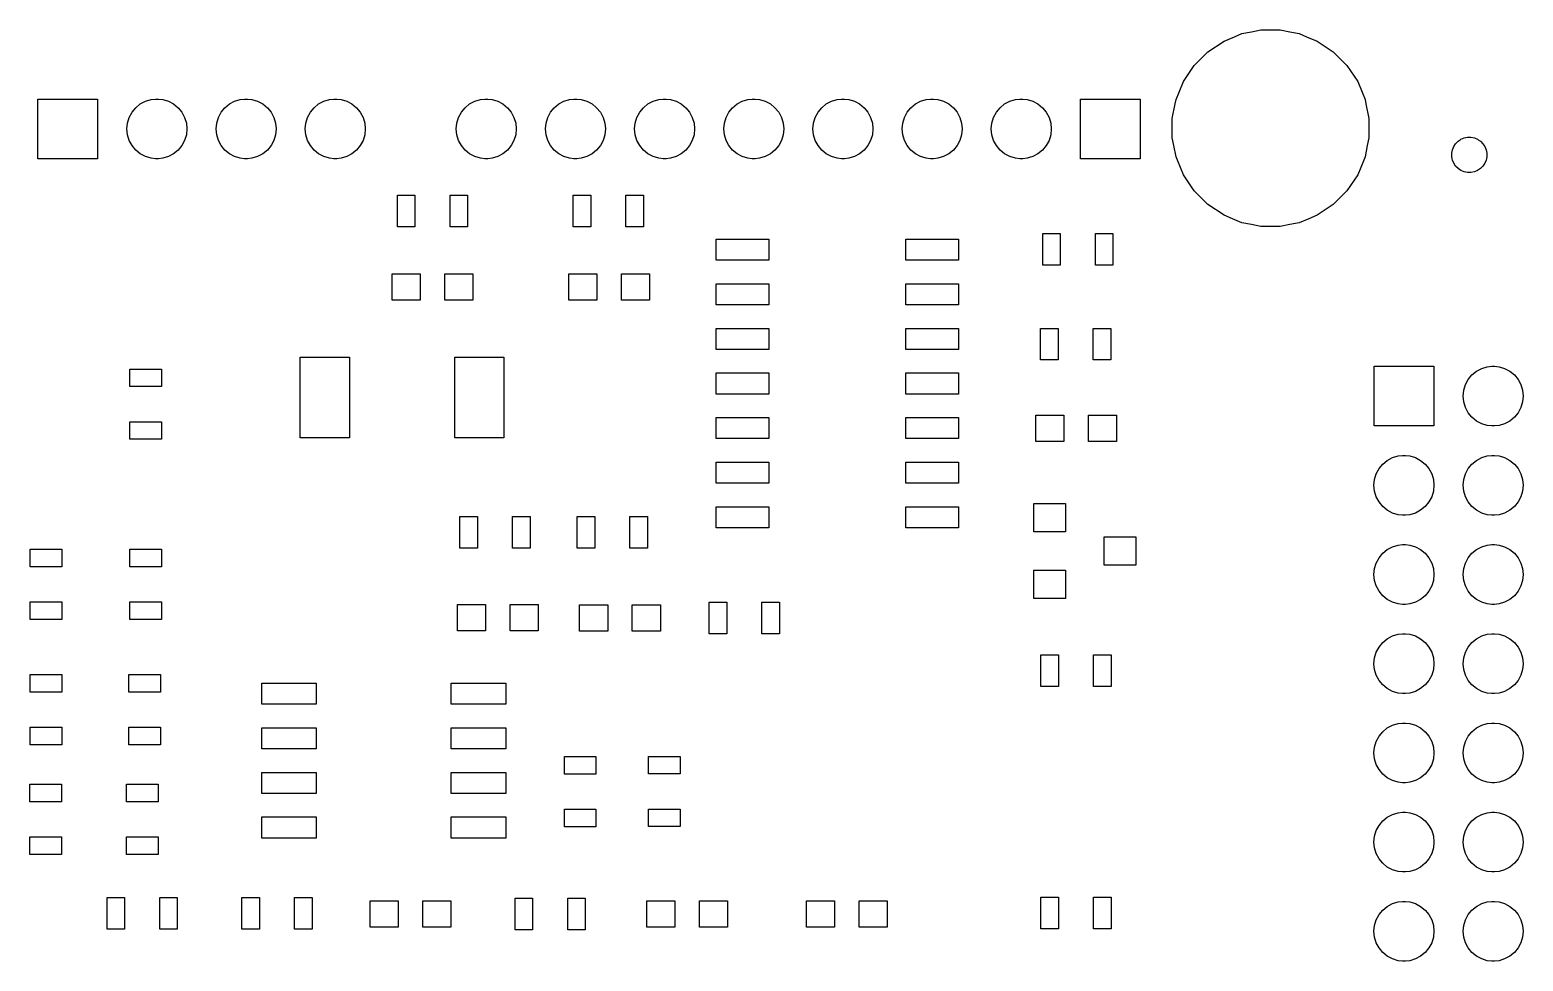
# Model space of a CAD drawing. Extents: x 91 to 190.2, y -113.8 to -60.
# Drawn here: x 145.75 to 188.28, y -86.5 to -59.98 of the extents above; entities that cross this region are included whole.
import ezdxf

# ---------------------------------------------------------------- set-up
doc = ezdxf.new("R2010")
doc.units = 0
doc.header["$MEASUREMENT"] = 0
doc.layers.add('BLACK', color=7, linetype='CONTINUOUS')

msp = doc.modelspace()

# ---------------------------------------------------------------- linework, layer by layer
at = {"layer": 'BLACK', "linetype": 'CONTINUOUS'}
for p, q in [((179.305, -60.6051), (179.764, -60.2987)), ((179.764, -60.2987), (180.062, -60.175)), ((180.062, -60.175), (180.273, -60.0876)), ((180.273, -60.0876), (180.544, -60.0338)), ((180.544, -60.0338), (180.814, -59.98)), ((180.814, -59.98), (181.366, -59.98)), ((181.366, -59.98), (181.636, -60.0338)), ((181.636, -60.0338), (181.907, -60.0876)), ((181.907, -60.0876), (182.118, -60.175)), ((182.118, -60.175), (182.416, -60.2987)), ((182.416, -60.2987), (182.875, -60.6051)), ((178.915, -60.9951), (179.305, -60.6051)), ((182.875, -60.6051), (183.265, -60.9951)), ((178.609, -61.4537), (178.915, -60.9951)), ((183.265, -60.9951), (183.571, -61.4537)), ((178.485, -61.7522), (178.609, -61.4537)), ((183.571, -61.4537), (183.695, -61.7522)), ((145.98, -63.65), (145.98, -61.95)), ((145.98, -61.95), (147.68, -61.95)), ((147.68, -61.95), (147.68, -63.65)), ((148.766, -62.1961), (148.895, -62.0898)), ((148.895, -62.0898), (149.043, -62.0109)), ((149.043, -62.0109), (149.203, -61.9623)), ((149.203, -61.9623), (149.328, -61.95)), ((149.328, -61.95), (149.412, -61.95)), ((149.412, -61.95), (149.537, -61.9623)), ((149.537, -61.9623), (149.697, -62.0109)), ((149.697, -62.0109), (149.845, -62.0898)), ((149.845, -62.0898), (149.974, -62.1961)), ((151.306, -62.1961), (151.435, -62.0898)), ((151.435, -62.0898), (151.583, -62.0109)), ((151.583, -62.0109), (151.743, -61.9623)), ((151.743, -61.9623), (151.868, -61.95)), ((151.868, -61.95), (151.952, -61.95)), ((151.952, -61.95), (152.077, -61.9623)), ((152.077, -61.9623), (152.237, -62.0109)), ((152.237, -62.0109), (152.385, -62.0898)), ((152.385, -62.0898), (152.514, -62.1961)), ((153.846, -62.1961), (153.975, -62.0898)), ((153.975, -62.0898), (154.123, -62.0109)), ((154.123, -62.0109), (154.283, -61.9623)), ((154.283, -61.9623), (154.408, -61.95)), ((154.408, -61.95), (154.492, -61.95)), ((154.492, -61.95), (154.617, -61.9623)), ((154.617, -61.9623), (154.777, -62.0109)), ((154.777, -62.0109), (154.925, -62.0898)), ((154.925, -62.0898), (155.054, -62.1961)), ((158.146, -62.1961), (158.275, -62.0898)), ((158.275, -62.0898), (158.423, -62.0109)), ((158.423, -62.0109), (158.583, -61.9623)), ((158.583, -61.9623), (158.708, -61.95)), ((158.708, -61.95), (158.792, -61.95)), ((158.792, -61.95), (158.917, -61.9623)), ((158.917, -61.9623), (159.077, -62.0109)), ((159.077, -62.0109), (159.225, -62.0898)), ((159.225, -62.0898), (159.354, -62.1961)), ((160.686, -62.1961), (160.815, -62.0898)), ((160.815, -62.0898), (160.963, -62.0109)), ((160.963, -62.0109), (161.123, -61.9623)), ((161.123, -61.9623), (161.248, -61.95)), ((161.248, -61.95), (161.332, -61.95)), ((161.332, -61.95), (161.457, -61.9623)), ((161.457, -61.9623), (161.617, -62.0109)), ((161.617, -62.0109), (161.765, -62.0898)), ((161.765, -62.0898), (161.894, -62.1961)), ((163.226, -62.1961), (163.355, -62.0898)), ((163.355, -62.0898), (163.503, -62.0109)), ((163.503, -62.0109), (163.663, -61.9623)), ((163.663, -61.9623), (163.788, -61.95)), ((163.788, -61.95), (163.872, -61.95)), ((163.872, -61.95), (163.997, -61.9623)), ((163.997, -61.9623), (164.157, -62.0109)), ((164.157, -62.0109), (164.305, -62.0898)), ((164.305, -62.0898), (164.434, -62.1961)), ((165.766, -62.1961), (165.895, -62.0898)), ((165.895, -62.0898), (166.043, -62.0109)), ((166.043, -62.0109), (166.203, -61.9623)), ((166.203, -61.9623), (166.328, -61.95)), ((166.328, -61.95), (166.412, -61.95)), ((166.412, -61.95), (166.537, -61.9623)), ((166.537, -61.9623), (166.697, -62.0109)), ((166.697, -62.0109), (166.845, -62.0898)), ((166.845, -62.0898), (166.974, -62.1961)), ((168.306, -62.1961), (168.435, -62.0898)), ((168.435, -62.0898), (168.583, -62.0109)), ((168.583, -62.0109), (168.743, -61.9623)), ((168.743, -61.9623), (168.868, -61.95)), ((168.868, -61.95), (168.952, -61.95)), ((168.952, -61.95), (169.077, -61.9623)), ((169.077, -61.9623), (169.237, -62.0109)), ((169.237, -62.0109), (169.385, -62.0898)), ((169.385, -62.0898), (169.514, -62.1961)), ((170.846, -62.1961), (170.975, -62.0898)), ((170.975, -62.0898), (171.123, -62.0109)), ((171.123, -62.0109), (171.283, -61.9623)), ((171.283, -61.9623), (171.408, -61.95)), ((171.408, -61.95), (171.492, -61.95)), ((171.492, -61.95), (171.617, -61.9623)), ((171.617, -61.9623), (171.777, -62.0109)), ((171.777, -62.0109), (171.925, -62.0898)), ((171.925, -62.0898), (172.054, -62.1961)), ((173.386, -62.1961), (173.515, -62.0898)), ((173.515, -62.0898), (173.663, -62.0109)), ((173.663, -62.0109), (173.823, -61.9623)), ((173.823, -61.9623), (173.948, -61.95)), ((173.948, -61.95), (174.032, -61.95)), ((174.032, -61.95), (174.157, -61.9623)), ((174.157, -61.9623), (174.317, -62.0109)), ((174.317, -62.0109), (174.465, -62.0898)), ((174.465, -62.0898), (174.594, -62.1961)), ((175.68, -63.65), (175.68, -61.95)), ((175.68, -61.95), (177.38, -61.95)), ((177.38, -61.95), (177.38, -63.65)), ((178.29, -62.5042), (178.372, -62.0898)), ((178.372, -62.0898), (178.398, -61.9633)), ((178.398, -61.9633), (178.485, -61.7522)), ((183.695, -61.7522), (183.782, -61.9633)), ((183.782, -61.9633), (183.808, -62.0898)), ((183.808, -62.0898), (183.89, -62.5042)), ((148.532, -62.6334), (148.581, -62.4731)), ((148.581, -62.4731), (148.66, -62.3255)), ((148.66, -62.3255), (148.766, -62.1961)), ((149.974, -62.1961), (150.08, -62.3255)), ((150.08, -62.3255), (150.159, -62.4731)), ((150.159, -62.4731), (150.208, -62.6334)), ((151.072, -62.6334), (151.121, -62.4731)), ((151.121, -62.4731), (151.2, -62.3255)), ((151.2, -62.3255), (151.306, -62.1961)), ((152.514, -62.1961), (152.62, -62.3255)), ((152.62, -62.3255), (152.699, -62.4731)), ((152.699, -62.4731), (152.748, -62.6334)), ((153.612, -62.6334), (153.661, -62.4731)), ((153.661, -62.4731), (153.74, -62.3255)), ((153.74, -62.3255), (153.846, -62.1961)), ((155.054, -62.1961), (155.16, -62.3255)), ((155.16, -62.3255), (155.239, -62.4731)), ((155.239, -62.4731), (155.288, -62.6334)), ((157.912, -62.6334), (157.961, -62.4731)), ((157.961, -62.4731), (158.04, -62.3255)), ((158.04, -62.3255), (158.146, -62.1961)), ((159.354, -62.1961), (159.46, -62.3255)), ((159.46, -62.3255), (159.539, -62.4731)), ((159.539, -62.4731), (159.588, -62.6334)), ((160.452, -62.6334), (160.501, -62.4731)), ((160.501, -62.4731), (160.58, -62.3255)), ((160.58, -62.3255), (160.686, -62.1961)), ((161.894, -62.1961), (162, -62.3255)), ((162, -62.3255), (162.079, -62.4731)), ((162.079, -62.4731), (162.128, -62.6334)), ((162.992, -62.6334), (163.041, -62.4731)), ((163.041, -62.4731), (163.12, -62.3255)), ((163.12, -62.3255), (163.226, -62.1961)), ((164.434, -62.1961), (164.54, -62.3255)), ((164.54, -62.3255), (164.619, -62.4731)), ((164.619, -62.4731), (164.668, -62.6334)), ((165.532, -62.6334), (165.581, -62.4731)), ((165.581, -62.4731), (165.66, -62.3255)), ((165.66, -62.3255), (165.766, -62.1961)), ((166.974, -62.1961), (167.08, -62.3255)), ((167.08, -62.3255), (167.159, -62.4731)), ((167.159, -62.4731), (167.208, -62.6334)), ((168.072, -62.6334), (168.121, -62.4731)), ((168.121, -62.4731), (168.2, -62.3255)), ((168.2, -62.3255), (168.306, -62.1961)), ((169.514, -62.1961), (169.62, -62.3255)), ((169.62, -62.3255), (169.699, -62.4731)), ((169.699, -62.4731), (169.748, -62.6334)), ((170.612, -62.6334), (170.661, -62.4731)), ((170.661, -62.4731), (170.74, -62.3255)), ((170.74, -62.3255), (170.846, -62.1961)), ((172.054, -62.1961), (172.16, -62.3255)), ((172.16, -62.3255), (172.239, -62.4731)), ((172.239, -62.4731), (172.288, -62.6334)), ((173.152, -62.6334), (173.201, -62.4731)), ((173.201, -62.4731), (173.28, -62.3255)), ((173.28, -62.3255), (173.386, -62.1961)), ((174.594, -62.1961), (174.7, -62.3255)), ((174.7, -62.3255), (174.779, -62.4731)), ((174.779, -62.4731), (174.828, -62.6334)), ((178.29, -63.0558), (178.29, -62.5042)), ((183.89, -62.5042), (183.89, -63.0558)), ((148.516, -62.8), (148.532, -62.6334)), ((148.532, -62.9666), (148.516, -62.8)), ((150.208, -62.6334), (150.224, -62.8)), ((150.224, -62.8), (150.208, -62.9666)), ((151.056, -62.8), (151.072, -62.6334)), ((151.072, -62.9666), (151.056, -62.8)), ((152.748, -62.6334), (152.764, -62.8)), ((152.764, -62.8), (152.748, -62.9666)), ((153.596, -62.8), (153.612, -62.6334)), ((153.612, -62.9666), (153.596, -62.8)), ((155.288, -62.6334), (155.304, -62.8)), ((155.304, -62.8), (155.288, -62.9666)), ((157.896, -62.8), (157.912, -62.6334)), ((157.912, -62.9666), (157.896, -62.8)), ((159.588, -62.6334), (159.604, -62.8)), ((159.604, -62.8), (159.588, -62.9666)), ((160.436, -62.8), (160.452, -62.6334)), ((160.452, -62.9666), (160.436, -62.8)), ((162.128, -62.6334), (162.144, -62.8)), ((162.144, -62.8), (162.128, -62.9666)), ((162.976, -62.8), (162.992, -62.6334)), ((162.992, -62.9666), (162.976, -62.8)), ((164.668, -62.6334), (164.684, -62.8)), ((164.684, -62.8), (164.668, -62.9666)), ((165.516, -62.8), (165.532, -62.6334)), ((165.532, -62.9666), (165.516, -62.8)), ((167.208, -62.6334), (167.224, -62.8)), ((167.224, -62.8), (167.208, -62.9666)), ((168.056, -62.8), (168.072, -62.6334)), ((168.072, -62.9666), (168.056, -62.8)), ((169.748, -62.6334), (169.764, -62.8)), ((169.764, -62.8), (169.748, -62.9666)), ((170.596, -62.8), (170.612, -62.6334)), ((170.612, -62.9666), (170.596, -62.8)), ((172.288, -62.6334), (172.304, -62.8)), ((172.304, -62.8), (172.288, -62.9666)), ((173.136, -62.8), (173.152, -62.6334)), ((173.152, -62.9666), (173.136, -62.8)), ((174.828, -62.6334), (174.844, -62.8)), ((174.844, -62.8), (174.828, -62.9666)), ((148.581, -63.1269), (148.532, -62.9666)), ((148.66, -63.2745), (148.581, -63.1269)), ((148.766, -63.4039), (148.66, -63.2745)), ((150.08, -63.2745), (149.974, -63.4039)), ((150.159, -63.1269), (150.08, -63.2745)), ((150.208, -62.9666), (150.159, -63.1269)), ((151.121, -63.1269), (151.072, -62.9666)), ((151.2, -63.2745), (151.121, -63.1269)), ((151.306, -63.4039), (151.2, -63.2745)), ((152.62, -63.2745), (152.514, -63.4039)), ((152.699, -63.1269), (152.62, -63.2745)), ((152.748, -62.9666), (152.699, -63.1269)), ((153.661, -63.1269), (153.612, -62.9666)), ((153.74, -63.2745), (153.661, -63.1269)), ((153.846, -63.4039), (153.74, -63.2745)), ((155.16, -63.2745), (155.054, -63.4039)), ((155.239, -63.1269), (155.16, -63.2745)), ((155.288, -62.9666), (155.239, -63.1269)), ((157.961, -63.1269), (157.912, -62.9666)), ((158.04, -63.2745), (157.961, -63.1269)), ((158.146, -63.4039), (158.04, -63.2745)), ((159.46, -63.2745), (159.354, -63.4039)), ((159.539, -63.1269), (159.46, -63.2745)), ((159.588, -62.9666), (159.539, -63.1269)), ((160.501, -63.1269), (160.452, -62.9666)), ((160.58, -63.2745), (160.501, -63.1269)), ((160.686, -63.4039), (160.58, -63.2745)), ((162, -63.2745), (161.894, -63.4039)), ((162.079, -63.1269), (162, -63.2745)), ((162.128, -62.9666), (162.079, -63.1269)), ((163.041, -63.1269), (162.992, -62.9666)), ((163.12, -63.2745), (163.041, -63.1269)), ((163.226, -63.4039), (163.12, -63.2745)), ((164.54, -63.2745), (164.434, -63.4039)), ((164.619, -63.1269), (164.54, -63.2745)), ((164.668, -62.9666), (164.619, -63.1269)), ((165.581, -63.1269), (165.532, -62.9666)), ((165.66, -63.2745), (165.581, -63.1269)), ((165.766, -63.4039), (165.66, -63.2745)), ((167.08, -63.2745), (166.974, -63.4039)), ((167.159, -63.1269), (167.08, -63.2745)), ((167.208, -62.9666), (167.159, -63.1269)), ((168.121, -63.1269), (168.072, -62.9666)), ((168.2, -63.2745), (168.121, -63.1269)), ((168.306, -63.4039), (168.2, -63.2745)), ((169.62, -63.2745), (169.514, -63.4039)), ((169.699, -63.1269), (169.62, -63.2745)), ((169.748, -62.9666), (169.699, -63.1269)), ((170.661, -63.1269), (170.612, -62.9666)), ((170.74, -63.2745), (170.661, -63.1269)), ((170.846, -63.4039), (170.74, -63.2745)), ((172.16, -63.2745), (172.054, -63.4039)), ((172.239, -63.1269), (172.16, -63.2745)), ((172.288, -62.9666), (172.239, -63.1269)), ((173.201, -63.1269), (173.152, -62.9666)), ((173.28, -63.2745), (173.201, -63.1269)), ((173.386, -63.4039), (173.28, -63.2745)), ((174.7, -63.2745), (174.594, -63.4039)), ((174.779, -63.1269), (174.7, -63.2745)), ((174.828, -62.9666), (174.779, -63.1269)), ((178.334, -63.2745), (178.29, -63.0558)), ((178.398, -63.5967), (178.334, -63.2745)), ((183.846, -63.2745), (183.782, -63.5967)), ((183.89, -63.0558), (183.846, -63.2745)), ((186.269, -63.3942), (186.307, -63.3032)), ((186.307, -63.3032), (186.362, -63.2213)), ((186.362, -63.2213), (186.431, -63.1516)), ((186.362, -63.2213), (186.362, -63.2213)), ((186.431, -63.1516), (186.494, -63.11)), ((186.494, -63.11), (186.513, -63.0969)), ((186.513, -63.0969), (186.604, -63.0592)), ((186.604, -63.0592), (186.701, -63.04)), ((186.701, -63.04), (186.799, -63.04)), ((186.799, -63.04), (186.896, -63.0592)), ((186.896, -63.0592), (186.987, -63.0969)), ((186.987, -63.0969), (187.006, -63.11)), ((187.006, -63.11), (187.069, -63.1516)), ((187.069, -63.1516), (187.138, -63.2213)), ((187.138, -63.2213), (187.138, -63.2213)), ((187.138, -63.2213), (187.193, -63.3032)), ((187.193, -63.3032), (187.231, -63.3942)), ((147.68, -63.65), (145.98, -63.65)), ((148.895, -63.5102), (148.766, -63.4039)), ((149.043, -63.5891), (148.895, -63.5102)), ((149.203, -63.6377), (149.043, -63.5891)), ((149.328, -63.65), (149.203, -63.6377)), ((149.412, -63.65), (149.328, -63.65)), ((149.537, -63.6377), (149.412, -63.65)), ((149.697, -63.5891), (149.537, -63.6377)), ((149.845, -63.5102), (149.697, -63.5891)), ((149.974, -63.4039), (149.845, -63.5102)), ((151.435, -63.5102), (151.306, -63.4039)), ((151.583, -63.5891), (151.435, -63.5102)), ((151.743, -63.6377), (151.583, -63.5891)), ((151.868, -63.65), (151.743, -63.6377)), ((151.952, -63.65), (151.868, -63.65)), ((152.077, -63.6377), (151.952, -63.65)), ((152.237, -63.5891), (152.077, -63.6377)), ((152.385, -63.5102), (152.237, -63.5891)), ((152.514, -63.4039), (152.385, -63.5102)), ((153.975, -63.5102), (153.846, -63.4039)), ((154.123, -63.5891), (153.975, -63.5102)), ((154.283, -63.6377), (154.123, -63.5891)), ((154.408, -63.65), (154.283, -63.6377)), ((154.492, -63.65), (154.408, -63.65)), ((154.617, -63.6377), (154.492, -63.65)), ((154.777, -63.5891), (154.617, -63.6377)), ((154.925, -63.5102), (154.777, -63.5891)), ((155.054, -63.4039), (154.925, -63.5102)), ((158.275, -63.5102), (158.146, -63.4039)), ((158.423, -63.5891), (158.275, -63.5102)), ((158.583, -63.6377), (158.423, -63.5891)), ((158.708, -63.65), (158.583, -63.6377)), ((158.792, -63.65), (158.708, -63.65)), ((158.917, -63.6377), (158.792, -63.65)), ((159.077, -63.5891), (158.917, -63.6377)), ((159.225, -63.5102), (159.077, -63.5891)), ((159.354, -63.4039), (159.225, -63.5102)), ((160.815, -63.5102), (160.686, -63.4039)), ((160.963, -63.5891), (160.815, -63.5102)), ((161.123, -63.6377), (160.963, -63.5891)), ((161.248, -63.65), (161.123, -63.6377)), ((161.332, -63.65), (161.248, -63.65)), ((161.457, -63.6377), (161.332, -63.65)), ((161.617, -63.5891), (161.457, -63.6377)), ((161.765, -63.5102), (161.617, -63.5891)), ((161.894, -63.4039), (161.765, -63.5102)), ((163.355, -63.5102), (163.226, -63.4039)), ((163.503, -63.5891), (163.355, -63.5102)), ((163.663, -63.6377), (163.503, -63.5891)), ((163.788, -63.65), (163.663, -63.6377)), ((163.872, -63.65), (163.788, -63.65)), ((163.997, -63.6377), (163.872, -63.65)), ((164.157, -63.5891), (163.997, -63.6377)), ((164.305, -63.5102), (164.157, -63.5891)), ((164.434, -63.4039), (164.305, -63.5102)), ((165.895, -63.5102), (165.766, -63.4039)), ((166.043, -63.5891), (165.895, -63.5102)), ((166.203, -63.6377), (166.043, -63.5891)), ((166.328, -63.65), (166.203, -63.6377)), ((166.412, -63.65), (166.328, -63.65)), ((166.537, -63.6377), (166.412, -63.65)), ((166.697, -63.5891), (166.537, -63.6377)), ((166.845, -63.5102), (166.697, -63.5891)), ((166.974, -63.4039), (166.845, -63.5102)), ((168.435, -63.5102), (168.306, -63.4039)), ((168.583, -63.5891), (168.435, -63.5102)), ((168.743, -63.6377), (168.583, -63.5891)), ((168.868, -63.65), (168.743, -63.6377)), ((168.952, -63.65), (168.868, -63.65)), ((169.077, -63.6377), (168.952, -63.65)), ((169.237, -63.5891), (169.077, -63.6377)), ((169.385, -63.5102), (169.237, -63.5891)), ((169.514, -63.4039), (169.385, -63.5102)), ((170.975, -63.5102), (170.846, -63.4039)), ((171.123, -63.5891), (170.975, -63.5102)), ((171.283, -63.6377), (171.123, -63.5891)), ((171.408, -63.65), (171.283, -63.6377)), ((171.492, -63.65), (171.408, -63.65)), ((171.617, -63.6377), (171.492, -63.65)), ((171.777, -63.5891), (171.617, -63.6377)), ((171.925, -63.5102), (171.777, -63.5891)), ((172.054, -63.4039), (171.925, -63.5102)), ((173.515, -63.5102), (173.386, -63.4039)), ((173.663, -63.5891), (173.515, -63.5102)), ((173.823, -63.6377), (173.663, -63.5891)), ((173.948, -63.65), (173.823, -63.6377)), ((174.032, -63.65), (173.948, -63.65)), ((174.157, -63.6377), (174.032, -63.65)), ((174.317, -63.5891), (174.157, -63.6377)), ((174.465, -63.5102), (174.317, -63.5891)), ((174.594, -63.4039), (174.465, -63.5102)), ((177.38, -63.65), (175.68, -63.65)), ((178.435, -63.6858), (178.398, -63.5967)), ((178.609, -64.1063), (178.435, -63.6858)), ((183.745, -63.6858), (183.571, -64.1063)), ((183.782, -63.5967), (183.745, -63.6858)), ((186.25, -63.4908), (186.269, -63.3942)), ((186.25, -63.5892), (186.25, -63.4908)), ((186.262, -63.65), (186.25, -63.5892)), ((186.269, -63.6858), (186.262, -63.65)), ((186.307, -63.7768), (186.269, -63.6858)), ((186.362, -63.8587), (186.307, -63.7768)), ((187.193, -63.7768), (187.138, -63.8587)), ((187.231, -63.6858), (187.193, -63.7768)), ((187.231, -63.3942), (187.25, -63.4908)), ((187.238, -63.65), (187.231, -63.6858)), ((187.25, -63.5892), (187.238, -63.65)), ((187.25, -63.4908), (187.25, -63.5892)), ((178.915, -64.5649), (178.609, -64.1063)), ((183.571, -64.1063), (183.265, -64.5649)), ((186.431, -63.9284), (186.362, -63.8587)), ((186.513, -63.9831), (186.431, -63.9284)), ((186.431, -63.9284), (186.431, -63.9284)), ((186.604, -64.0208), (186.513, -63.9831)), ((186.701, -64.04), (186.604, -64.0208)), ((186.799, -64.04), (186.701, -64.04)), ((186.896, -64.0208), (186.799, -64.04)), ((186.987, -63.9831), (186.896, -64.0208)), ((187.069, -63.9284), (186.987, -63.9831)), ((187.138, -63.8587), (187.069, -63.9284)), ((187.069, -63.9284), (187.069, -63.9284)), ((179.305, -64.9549), (178.915, -64.5649)), ((183.265, -64.5649), (182.875, -64.9549)), ((156.22, -65.59), (156.22, -64.69)), ((156.22, -64.69), (156.72, -64.69)), ((156.72, -64.69), (156.72, -65.59)), ((157.72, -65.59), (157.72, -64.69)), ((157.72, -64.69), (158.22, -64.69)), ((158.22, -64.69), (158.22, -65.59)), ((161.23, -65.59), (161.23, -64.69)), ((161.23, -64.69), (161.73, -64.69)), ((161.73, -64.69), (161.73, -65.59)), ((162.73, -65.59), (162.73, -64.69)), ((162.73, -64.69), (163.23, -64.69)), ((163.23, -64.69), (163.23, -65.59)), ((179.764, -65.2613), (179.305, -64.9549)), ((182.875, -64.9549), (182.416, -65.2613)), ((180.002, -65.36), (179.764, -65.2613)), ((180.273, -65.4724), (180.002, -65.36)), ((180.544, -65.5262), (180.273, -65.4724)), ((181.907, -65.4724), (181.636, -65.5262)), ((182.178, -65.36), (181.907, -65.4724)), ((182.416, -65.2613), (182.178, -65.36)), ((156.72, -65.59), (156.22, -65.59)), ((158.22, -65.59), (157.72, -65.59)), ((161.73, -65.59), (161.23, -65.59)), ((163.23, -65.59), (162.73, -65.59)), ((174.6, -66.68), (174.6, -65.78)), ((174.6, -65.78), (175.1, -65.78)), ((175.1, -65.78), (175.1, -66.68)), ((176.1, -66.68), (176.1, -65.78)), ((176.1, -65.78), (176.6, -65.78)), ((176.6, -65.78), (176.6, -66.68)), ((180.814, -65.58), (180.544, -65.5262)), ((181.366, -65.58), (180.814, -65.58)), ((181.636, -65.5262), (181.366, -65.58)), ((165.3, -66.54), (165.3, -65.94)), ((165.3, -65.94), (166.8, -65.94)), ((166.8, -65.94), (166.8, -66.54)), ((170.7, -66.54), (170.7, -65.94)), ((170.7, -65.94), (172.2, -65.94)), ((172.2, -65.94), (172.2, -66.54)), ((166.8, -66.54), (165.3, -66.54)), ((172.2, -66.54), (170.7, -66.54)), ((175.1, -66.68), (174.6, -66.68)), ((176.6, -66.68), (176.1, -66.68)), ((156.07, -67.675), (156.07, -66.925)), ((156.07, -66.925), (156.87, -66.925)), ((156.87, -66.925), (156.87, -67.675)), ((157.57, -67.675), (157.57, -66.925)), ((157.57, -66.925), (158.37, -66.925)), ((158.37, -66.925), (158.37, -67.675)), ((161.1, -67.675), (161.1, -66.925)), ((161.1, -66.925), (161.9, -66.925)), ((161.9, -66.925), (161.9, -67.675)), ((162.6, -67.675), (162.6, -66.925)), ((162.6, -66.925), (163.4, -66.925)), ((163.4, -66.925), (163.4, -67.675)), ((165.3, -67.81), (165.3, -67.21)), ((165.3, -67.21), (166.8, -67.21)), ((166.8, -67.21), (166.8, -67.81)), ((170.7, -67.81), (170.7, -67.21)), ((170.7, -67.21), (172.2, -67.21)), ((172.2, -67.21), (172.2, -67.81)), ((156.87, -67.675), (156.07, -67.675)), ((158.37, -67.675), (157.57, -67.675)), ((161.9, -67.675), (161.1, -67.675)), ((163.4, -67.675), (162.6, -67.675)), ((166.8, -67.81), (165.3, -67.81)), ((172.2, -67.81), (170.7, -67.81)), ((165.3, -69.08), (165.3, -68.48)), ((165.3, -68.48), (166.8, -68.48)), ((166.8, -68.48), (166.8, -69.08)), ((170.7, -69.08), (170.7, -68.48)), ((170.7, -68.48), (172.2, -68.48)), ((172.2, -68.48), (172.2, -69.08)), ((174.54, -69.38), (174.54, -68.48)), ((174.54, -68.48), (175.04, -68.48)), ((175.04, -68.48), (175.04, -69.38)), ((176.04, -69.38), (176.04, -68.48)), ((176.04, -68.48), (176.54, -68.48)), ((176.54, -68.48), (176.54, -69.38)), ((153.45, -71.6), (153.45, -69.3)), ((153.45, -69.3), (154.85, -69.3)), ((154.85, -69.3), (154.85, -71.6)), ((157.85, -71.6), (157.85, -69.3)), ((157.85, -69.3), (159.25, -69.3)), ((159.25, -69.3), (159.25, -71.6)), ((166.8, -69.08), (165.3, -69.08)), ((172.2, -69.08), (170.7, -69.08)), ((148.6, -70.14), (148.6, -69.64)), ((148.6, -69.64), (149.5, -69.64)), ((149.5, -69.64), (149.5, -70.14)), ((165.3, -70.35), (165.3, -69.75)), ((165.3, -69.75), (166.8, -69.75)), ((166.8, -69.75), (166.8, -70.35)), ((170.7, -70.35), (170.7, -69.75)), ((170.7, -69.75), (172.2, -69.75)), ((172.2, -69.75), (172.2, -70.35)), ((175.04, -69.38), (174.54, -69.38)), ((176.54, -69.38), (176.04, -69.38)), ((184.04, -71.26), (184.04, -69.56)), ((184.04, -69.56), (185.74, -69.56)), ((185.74, -69.56), (185.74, -71.26)), ((186.826, -69.8061), (186.955, -69.6998)), ((186.955, -69.6998), (187.103, -69.6209)), ((187.103, -69.6209), (187.263, -69.5723)), ((187.263, -69.5723), (187.388, -69.56)), ((187.388, -69.56), (187.472, -69.56)), ((187.472, -69.56), (187.597, -69.5723)), ((187.597, -69.5723), (187.757, -69.6209)), ((187.757, -69.6209), (187.905, -69.6998)), ((187.905, -69.6998), (188.034, -69.8061)), ((149.5, -70.14), (148.6, -70.14)), ((186.592, -70.2434), (186.641, -70.0831)), ((186.641, -70.0831), (186.72, -69.9355)), ((186.72, -69.9355), (186.826, -69.8061)), ((188.034, -69.8061), (188.14, -69.9355)), ((188.14, -69.9355), (188.219, -70.0831)), ((188.219, -70.0831), (188.268, -70.2434)), ((166.8, -70.35), (165.3, -70.35)), ((172.2, -70.35), (170.7, -70.35)), ((186.576, -70.41), (186.592, -70.2434)), ((186.592, -70.5766), (186.576, -70.41)), ((186.641, -70.7369), (186.592, -70.5766)), ((188.268, -70.5766), (188.219, -70.7369)), ((188.268, -70.2434), (188.284, -70.41)), ((188.284, -70.41), (188.268, -70.5766)), ((165.3, -71.62), (165.3, -71.02)), ((165.3, -71.02), (166.8, -71.02)), ((166.8, -71.02), (166.8, -71.62)), ((170.7, -71.62), (170.7, -71.02)), ((170.7, -71.02), (172.2, -71.02)), ((172.2, -71.02), (172.2, -71.62)), ((174.4, -71.705), (174.4, -70.955)), ((174.4, -70.955), (175.2, -70.955)), ((175.2, -70.955), (175.2, -71.705)), ((175.9, -71.705), (175.9, -70.955)), ((175.9, -70.955), (176.7, -70.955)), ((176.7, -70.955), (176.7, -71.705)), ((186.72, -70.8845), (186.641, -70.7369)), ((186.826, -71.0139), (186.72, -70.8845)), ((186.955, -71.1202), (186.826, -71.0139)), ((188.034, -71.0139), (187.905, -71.1202)), ((188.14, -70.8845), (188.034, -71.0139)), ((188.219, -70.7369), (188.14, -70.8845)), ((148.6, -71.64), (148.6, -71.14)), ((148.6, -71.14), (149.5, -71.14)), ((149.5, -71.14), (149.5, -71.64)), ((185.74, -71.26), (184.04, -71.26)), ((187.103, -71.1991), (186.955, -71.1202)), ((187.263, -71.2477), (187.103, -71.1991)), ((187.388, -71.26), (187.263, -71.2477)), ((187.472, -71.26), (187.388, -71.26)), ((187.597, -71.2477), (187.472, -71.26)), ((187.757, -71.1991), (187.597, -71.2477)), ((187.905, -71.1202), (187.757, -71.1991)), ((149.5, -71.64), (148.6, -71.64)), ((154.85, -71.6), (153.45, -71.6)), ((159.25, -71.6), (157.85, -71.6)), ((166.8, -71.62), (165.3, -71.62)), ((172.2, -71.62), (170.7, -71.62)), ((175.2, -71.705), (174.4, -71.705)), ((176.7, -71.705), (175.9, -71.705)), ((165.3, -72.89), (165.3, -72.29)), ((165.3, -72.29), (166.8, -72.29)), ((166.8, -72.29), (166.8, -72.89)), ((170.7, -72.89), (170.7, -72.29)), ((170.7, -72.29), (172.2, -72.29)), ((172.2, -72.29), (172.2, -72.89)), ((184.286, -72.3461), (184.415, -72.2398)), ((184.415, -72.2398), (184.563, -72.1609)), ((184.563, -72.1609), (184.723, -72.1123)), ((184.723, -72.1123), (184.848, -72.1)), ((184.848, -72.1), (184.932, -72.1)), ((184.932, -72.1), (185.057, -72.1123)), ((185.057, -72.1123), (185.217, -72.1609)), ((185.217, -72.1609), (185.365, -72.2398)), ((185.365, -72.2398), (185.494, -72.3461)), ((186.826, -72.3461), (186.955, -72.2398)), ((186.955, -72.2398), (187.103, -72.1609)), ((187.103, -72.1609), (187.263, -72.1123)), ((187.263, -72.1123), (187.388, -72.1)), ((187.388, -72.1), (187.472, -72.1)), ((187.472, -72.1), (187.597, -72.1123)), ((187.597, -72.1123), (187.757, -72.1609)), ((187.757, -72.1609), (187.905, -72.2398)), ((187.905, -72.2398), (188.034, -72.3461)), ((184.052, -72.7834), (184.101, -72.6231)), ((184.101, -72.6231), (184.18, -72.4755)), ((184.18, -72.4755), (184.286, -72.3461)), ((185.494, -72.3461), (185.6, -72.4755)), ((185.6, -72.4755), (185.679, -72.6231)), ((185.679, -72.6231), (185.728, -72.7834)), ((186.592, -72.7834), (186.641, -72.6231)), ((186.641, -72.6231), (186.72, -72.4755)), ((186.72, -72.4755), (186.826, -72.3461)), ((188.034, -72.3461), (188.14, -72.4755)), ((188.14, -72.4755), (188.219, -72.6231)), ((188.219, -72.6231), (188.268, -72.7834)), ((166.8, -72.89), (165.3, -72.89)), ((172.2, -72.89), (170.7, -72.89)), ((184.036, -72.95), (184.052, -72.7834)), ((184.052, -73.1166), (184.036, -72.95)), ((184.101, -73.2769), (184.052, -73.1166)), ((185.728, -73.1166), (185.679, -73.2769)), ((185.728, -72.7834), (185.744, -72.95)), ((185.744, -72.95), (185.728, -73.1166)), ((186.576, -72.95), (186.592, -72.7834)), ((186.592, -73.1166), (186.576, -72.95)), ((186.641, -73.2769), (186.592, -73.1166)), ((188.268, -73.1166), (188.219, -73.2769)), ((188.268, -72.7834), (188.284, -72.95)), ((188.284, -72.95), (188.268, -73.1166)), ((165.3, -74.16), (165.3, -73.56)), ((165.3, -73.56), (166.8, -73.56)), ((166.8, -73.56), (166.8, -74.16)), ((170.7, -74.16), (170.7, -73.56)), ((170.7, -73.56), (172.2, -73.56)), ((172.2, -73.56), (172.2, -74.16)), ((174.35, -74.27), (174.35, -73.47)), ((174.35, -73.47), (175.25, -73.47)), ((175.25, -73.47), (175.25, -74.27)), ((184.18, -73.4245), (184.101, -73.2769)), ((184.286, -73.5539), (184.18, -73.4245)), ((184.415, -73.6602), (184.286, -73.5539)), ((185.494, -73.5539), (185.365, -73.6602)), ((185.6, -73.4245), (185.494, -73.5539)), ((185.679, -73.2769), (185.6, -73.4245)), ((186.72, -73.4245), (186.641, -73.2769)), ((186.826, -73.5539), (186.72, -73.4245)), ((186.955, -73.6602), (186.826, -73.5539)), ((188.034, -73.5539), (187.905, -73.6602)), ((188.14, -73.4245), (188.034, -73.5539)), ((188.219, -73.2769), (188.14, -73.4245)), ((158, -74.74), (158, -73.84)), ((158, -73.84), (158.5, -73.84)), ((158.5, -73.84), (158.5, -74.74)), ((159.5, -74.74), (159.5, -73.84)), ((159.5, -73.84), (160, -73.84)), ((160, -73.84), (160, -74.74)), ((161.34, -74.74), (161.34, -73.84)), ((161.34, -73.84), (161.84, -73.84)), ((161.84, -73.84), (161.84, -74.74)), ((162.84, -74.74), (162.84, -73.84)), ((162.84, -73.84), (163.34, -73.84)), ((163.34, -73.84), (163.34, -74.74)), ((184.563, -73.7391), (184.415, -73.6602)), ((184.723, -73.7877), (184.563, -73.7391)), ((184.848, -73.8), (184.723, -73.7877)), ((184.932, -73.8), (184.848, -73.8)), ((185.057, -73.7877), (184.932, -73.8)), ((185.217, -73.7391), (185.057, -73.7877)), ((185.365, -73.6602), (185.217, -73.7391)), ((187.103, -73.7391), (186.955, -73.6602)), ((187.263, -73.7877), (187.103, -73.7391)), ((187.388, -73.8), (187.263, -73.7877)), ((187.472, -73.8), (187.388, -73.8)), ((187.597, -73.7877), (187.472, -73.8)), ((187.757, -73.7391), (187.597, -73.7877)), ((187.905, -73.6602), (187.757, -73.7391)), ((166.8, -74.16), (165.3, -74.16)), ((172.2, -74.16), (170.7, -74.16)), ((175.25, -74.27), (174.35, -74.27)), ((176.35, -75.22), (176.35, -74.42)), ((176.35, -74.42), (177.25, -74.42)), ((177.25, -74.42), (177.25, -75.22)), ((145.76, -75.27), (145.76, -74.77)), ((145.76, -74.77), (146.66, -74.77)), ((146.66, -74.77), (146.66, -75.27)), ((148.6, -75.27), (148.6, -74.77)), ((148.6, -74.77), (149.5, -74.77)), ((149.5, -74.77), (149.5, -75.27)), ((158.5, -74.74), (158, -74.74)), ((160, -74.74), (159.5, -74.74)), ((161.84, -74.74), (161.34, -74.74)), ((163.34, -74.74), (162.84, -74.74)), ((184.286, -74.8861), (184.415, -74.7798)), ((184.415, -74.7798), (184.563, -74.7009)), ((184.563, -74.7009), (184.723, -74.6523)), ((184.723, -74.6523), (184.848, -74.64)), ((184.848, -74.64), (184.932, -74.64)), ((184.932, -74.64), (185.057, -74.6523)), ((185.057, -74.6523), (185.217, -74.7009)), ((185.217, -74.7009), (185.365, -74.7798)), ((185.365, -74.7798), (185.494, -74.8861)), ((186.826, -74.8861), (186.955, -74.7798)), ((186.955, -74.7798), (187.103, -74.7009)), ((187.103, -74.7009), (187.263, -74.6523)), ((187.263, -74.6523), (187.388, -74.64)), ((187.388, -74.64), (187.472, -74.64)), ((187.472, -74.64), (187.597, -74.6523)), ((187.597, -74.6523), (187.757, -74.7009)), ((187.757, -74.7009), (187.905, -74.7798)), ((187.905, -74.7798), (188.034, -74.8861)), ((146.66, -75.27), (145.76, -75.27)), ((149.5, -75.27), (148.6, -75.27)), ((177.25, -75.22), (176.35, -75.22)), ((184.052, -75.3234), (184.101, -75.1631)), ((184.101, -75.1631), (184.18, -75.0155)), ((184.18, -75.0155), (184.286, -74.8861)), ((185.494, -74.8861), (185.6, -75.0155)), ((185.6, -75.0155), (185.679, -75.1631)), ((185.679, -75.1631), (185.728, -75.3234)), ((186.592, -75.3234), (186.641, -75.1631)), ((186.641, -75.1631), (186.72, -75.0155)), ((186.72, -75.0155), (186.826, -74.8861)), ((188.034, -74.8861), (188.14, -75.0155)), ((188.14, -75.0155), (188.219, -75.1631)), ((188.219, -75.1631), (188.268, -75.3234)), ((174.35, -76.17), (174.35, -75.37)), ((174.35, -75.37), (175.25, -75.37)), ((175.25, -75.37), (175.25, -76.17)), ((184.036, -75.49), (184.052, -75.3234)), ((184.052, -75.6566), (184.036, -75.49)), ((184.101, -75.8169), (184.052, -75.6566)), ((185.728, -75.6566), (185.679, -75.8169)), ((185.728, -75.3234), (185.744, -75.49)), ((185.744, -75.49), (185.728, -75.6566)), ((186.576, -75.49), (186.592, -75.3234)), ((186.592, -75.6566), (186.576, -75.49)), ((186.641, -75.8169), (186.592, -75.6566)), ((188.268, -75.6566), (188.219, -75.8169)), ((188.268, -75.3234), (188.284, -75.49)), ((188.284, -75.49), (188.268, -75.6566)), ((184.18, -75.9645), (184.101, -75.8169)), ((184.286, -76.0939), (184.18, -75.9645)), ((184.415, -76.2002), (184.286, -76.0939)), ((185.494, -76.0939), (185.365, -76.2002)), ((185.6, -75.9645), (185.494, -76.0939)), ((185.679, -75.8169), (185.6, -75.9645)), ((186.72, -75.9645), (186.641, -75.8169)), ((186.826, -76.0939), (186.72, -75.9645)), ((186.955, -76.2002), (186.826, -76.0939)), ((188.034, -76.0939), (187.905, -76.2002)), ((188.14, -75.9645), (188.034, -76.0939)), ((188.219, -75.8169), (188.14, -75.9645)), ((145.76, -76.77), (145.76, -76.27)), ((145.76, -76.27), (146.66, -76.27)), ((146.66, -76.27), (146.66, -76.77)), ((148.6, -76.77), (148.6, -76.27)), ((148.6, -76.27), (149.5, -76.27)), ((149.5, -76.27), (149.5, -76.77)), ((157.93, -77.095), (157.93, -76.345)), ((157.93, -76.345), (158.73, -76.345)), ((158.73, -76.345), (158.73, -77.095)), ((159.43, -77.095), (159.43, -76.345)), ((159.43, -76.345), (160.23, -76.345)), ((160.23, -76.345), (160.23, -77.095)), ((161.41, -77.105), (161.41, -76.355)), ((161.41, -76.355), (162.21, -76.355)), ((162.21, -76.355), (162.21, -77.105)), ((162.91, -77.105), (162.91, -76.355)), ((162.91, -76.355), (163.71, -76.355)), ((163.71, -76.355), (163.71, -77.105)), ((165.1, -77.18), (165.1, -76.28)), ((165.1, -76.28), (165.6, -76.28)), ((165.6, -76.28), (165.6, -77.18)), ((166.6, -77.18), (166.6, -76.28)), ((166.6, -76.28), (167.1, -76.28)), ((167.1, -76.28), (167.1, -77.18)), ((175.25, -76.17), (174.35, -76.17)), ((184.563, -76.2791), (184.415, -76.2002)), ((184.723, -76.3277), (184.563, -76.2791)), ((184.848, -76.34), (184.723, -76.3277)), ((184.932, -76.34), (184.848, -76.34)), ((185.057, -76.3277), (184.932, -76.34)), ((185.217, -76.2791), (185.057, -76.3277)), ((185.365, -76.2002), (185.217, -76.2791)), ((187.103, -76.2791), (186.955, -76.2002)), ((187.263, -76.3277), (187.103, -76.2791)), ((187.388, -76.34), (187.263, -76.3277)), ((187.472, -76.34), (187.388, -76.34)), ((187.597, -76.3277), (187.472, -76.34)), ((187.757, -76.2791), (187.597, -76.3277)), ((187.905, -76.2002), (187.757, -76.2791)), ((146.66, -76.77), (145.76, -76.77)), ((149.5, -76.77), (148.6, -76.77)), ((158.73, -77.095), (157.93, -77.095)), ((160.23, -77.095), (159.43, -77.095)), ((162.21, -77.105), (161.41, -77.105)), ((163.71, -77.105), (162.91, -77.105)), ((165.6, -77.18), (165.1, -77.18)), ((167.1, -77.18), (166.6, -77.18)), ((184.286, -77.4261), (184.415, -77.3198)), ((184.415, -77.3198), (184.563, -77.2409)), ((184.563, -77.2409), (184.723, -77.1923)), ((184.723, -77.1923), (184.848, -77.18)), ((184.848, -77.18), (184.932, -77.18)), ((184.932, -77.18), (185.057, -77.1923)), ((185.057, -77.1923), (185.217, -77.2409)), ((185.217, -77.2409), (185.365, -77.3198)), ((185.365, -77.3198), (185.494, -77.4261)), ((186.826, -77.4261), (186.955, -77.3198)), ((186.955, -77.3198), (187.103, -77.2409)), ((187.103, -77.2409), (187.263, -77.1923)), ((187.263, -77.1923), (187.388, -77.18)), ((187.388, -77.18), (187.472, -77.18)), ((187.472, -77.18), (187.597, -77.1923)), ((187.597, -77.1923), (187.757, -77.2409)), ((187.757, -77.2409), (187.905, -77.3198)), ((187.905, -77.3198), (188.034, -77.4261)), ((174.55, -78.68), (174.55, -77.78)), ((174.55, -77.78), (175.05, -77.78)), ((175.05, -77.78), (175.05, -78.68)), ((176.05, -78.68), (176.05, -77.78)), ((176.05, -77.78), (176.55, -77.78)), ((176.55, -77.78), (176.55, -78.68)), ((184.052, -77.8634), (184.101, -77.7031)), ((184.101, -77.7031), (184.18, -77.5555)), ((184.18, -77.5555), (184.286, -77.4261)), ((185.494, -77.4261), (185.6, -77.5555)), ((185.6, -77.5555), (185.679, -77.7031)), ((185.679, -77.7031), (185.728, -77.8634)), ((186.592, -77.8634), (186.641, -77.7031)), ((186.641, -77.7031), (186.72, -77.5555)), ((186.72, -77.5555), (186.826, -77.4261)), ((188.034, -77.4261), (188.14, -77.5555)), ((188.14, -77.5555), (188.219, -77.7031)), ((188.219, -77.7031), (188.268, -77.8634)), ((184.036, -78.03), (184.052, -77.8634)), ((184.052, -78.1966), (184.036, -78.03)), ((184.101, -78.3569), (184.052, -78.1966)), ((185.728, -78.1966), (185.679, -78.3569)), ((185.728, -77.8634), (185.744, -78.03)), ((185.744, -78.03), (185.728, -78.1966)), ((186.576, -78.03), (186.592, -77.8634)), ((186.592, -78.1966), (186.576, -78.03)), ((186.641, -78.3569), (186.592, -78.1966)), ((188.268, -78.1966), (188.219, -78.3569)), ((188.268, -77.8634), (188.284, -78.03)), ((188.284, -78.03), (188.268, -78.1966)), ((145.76, -78.84), (145.76, -78.34)), ((145.76, -78.34), (146.66, -78.34)), ((146.66, -78.34), (146.66, -78.84)), ((148.57, -78.84), (148.57, -78.34)), ((148.57, -78.34), (149.47, -78.34)), ((149.47, -78.34), (149.47, -78.84)), ((152.355, -79.185), (152.355, -78.585)), ((152.355, -78.585), (153.905, -78.585)), ((153.905, -78.585), (153.905, -79.185)), ((157.755, -79.185), (157.755, -78.585)), ((157.755, -78.585), (159.305, -78.585)), ((159.305, -78.585), (159.305, -79.185)), ((175.05, -78.68), (174.55, -78.68)), ((176.55, -78.68), (176.05, -78.68)), ((184.18, -78.5045), (184.101, -78.3569)), ((184.286, -78.6339), (184.18, -78.5045)), ((184.415, -78.7402), (184.286, -78.6339)), ((185.494, -78.6339), (185.365, -78.7402)), ((185.6, -78.5045), (185.494, -78.6339)), ((185.679, -78.3569), (185.6, -78.5045)), ((186.72, -78.5045), (186.641, -78.3569)), ((186.826, -78.6339), (186.72, -78.5045)), ((186.955, -78.7402), (186.826, -78.6339)), ((188.034, -78.6339), (187.905, -78.7402)), ((188.14, -78.5045), (188.034, -78.6339)), ((188.219, -78.3569), (188.14, -78.5045)), ((146.66, -78.84), (145.76, -78.84)), ((149.47, -78.84), (148.57, -78.84)), ((184.563, -78.8191), (184.415, -78.7402)), ((184.723, -78.8677), (184.563, -78.8191)), ((184.848, -78.88), (184.723, -78.8677)), ((184.932, -78.88), (184.848, -78.88)), ((185.057, -78.8677), (184.932, -78.88)), ((185.217, -78.8191), (185.057, -78.8677)), ((185.365, -78.7402), (185.217, -78.8191)), ((187.103, -78.8191), (186.955, -78.7402)), ((187.263, -78.8677), (187.103, -78.8191)), ((187.388, -78.88), (187.263, -78.8677)), ((187.472, -78.88), (187.388, -78.88)), ((187.597, -78.8677), (187.472, -78.88)), ((187.757, -78.8191), (187.597, -78.8677)), ((187.905, -78.7402), (187.757, -78.8191)), ((153.905, -79.185), (152.355, -79.185)), ((159.305, -79.185), (157.755, -79.185)), ((145.76, -80.34), (145.76, -79.84)), ((145.76, -79.84), (146.66, -79.84)), ((146.66, -79.84), (146.66, -80.34)), ((148.57, -80.34), (148.57, -79.84)), ((148.57, -79.84), (149.47, -79.84)), ((149.47, -79.84), (149.47, -80.34)), ((152.355, -80.455), (152.355, -79.855)), ((152.355, -79.855), (153.905, -79.855)), ((153.905, -79.855), (153.905, -80.455)), ((157.755, -80.455), (157.755, -79.855)), ((157.755, -79.855), (159.305, -79.855)), ((159.305, -79.855), (159.305, -80.455)), ((184.286, -79.9661), (184.415, -79.8598)), ((184.415, -79.8598), (184.563, -79.7809)), ((184.563, -79.7809), (184.723, -79.7323)), ((184.723, -79.7323), (184.848, -79.72)), ((184.848, -79.72), (184.932, -79.72)), ((184.932, -79.72), (185.057, -79.7323)), ((185.057, -79.7323), (185.217, -79.7809)), ((185.217, -79.7809), (185.365, -79.8598)), ((185.365, -79.8598), (185.494, -79.9661)), ((186.826, -79.9661), (186.955, -79.8598)), ((186.955, -79.8598), (187.103, -79.7809)), ((187.103, -79.7809), (187.263, -79.7323)), ((187.263, -79.7323), (187.388, -79.72)), ((187.388, -79.72), (187.472, -79.72)), ((187.472, -79.72), (187.597, -79.7323)), ((187.597, -79.7323), (187.757, -79.7809)), ((187.757, -79.7809), (187.905, -79.8598)), ((187.905, -79.8598), (188.034, -79.9661)), ((146.66, -80.34), (145.76, -80.34)), ((149.47, -80.34), (148.57, -80.34)), ((184.052, -80.4034), (184.101, -80.2431)), ((184.101, -80.2431), (184.18, -80.0955)), ((184.18, -80.0955), (184.286, -79.9661)), ((185.494, -79.9661), (185.6, -80.0955)), ((185.6, -80.0955), (185.679, -80.2431)), ((185.679, -80.2431), (185.728, -80.4034)), ((186.592, -80.4034), (186.641, -80.2431)), ((186.641, -80.2431), (186.72, -80.0955)), ((186.72, -80.0955), (186.826, -79.9661)), ((188.034, -79.9661), (188.14, -80.0955)), ((188.14, -80.0955), (188.219, -80.2431)), ((188.219, -80.2431), (188.268, -80.4034)), ((153.905, -80.455), (152.355, -80.455)), ((159.305, -80.455), (157.755, -80.455)), ((160.975, -81.175), (160.975, -80.675)), ((160.975, -80.675), (161.875, -80.675)), ((161.875, -80.675), (161.875, -81.175)), ((163.37, -81.17), (163.37, -80.67)), ((163.37, -80.67), (164.27, -80.67)), ((164.27, -80.67), (164.27, -81.17)), ((184.036, -80.57), (184.052, -80.4034)), ((184.052, -80.7366), (184.036, -80.57)), ((184.101, -80.8969), (184.052, -80.7366)), ((185.728, -80.7366), (185.679, -80.8969)), ((185.728, -80.4034), (185.744, -80.57)), ((185.744, -80.57), (185.728, -80.7366)), ((186.576, -80.57), (186.592, -80.4034)), ((186.592, -80.7366), (186.576, -80.57)), ((186.641, -80.8969), (186.592, -80.7366)), ((188.268, -80.7366), (188.219, -80.8969)), ((188.268, -80.4034), (188.284, -80.57)), ((188.284, -80.57), (188.268, -80.7366)), ((152.355, -81.725), (152.355, -81.125)), ((152.355, -81.125), (153.905, -81.125)), ((153.905, -81.125), (153.905, -81.725)), ((157.755, -81.725), (157.755, -81.125)), ((157.755, -81.125), (159.305, -81.125)), ((159.305, -81.125), (159.305, -81.725)), ((161.875, -81.175), (160.975, -81.175)), ((164.27, -81.17), (163.37, -81.17)), ((184.18, -81.0445), (184.101, -80.8969)), ((184.286, -81.1739), (184.18, -81.0445)), ((184.415, -81.2802), (184.286, -81.1739)), ((185.494, -81.1739), (185.365, -81.2802)), ((185.6, -81.0445), (185.494, -81.1739)), ((185.679, -80.8969), (185.6, -81.0445)), ((186.72, -81.0445), (186.641, -80.8969)), ((186.826, -81.1739), (186.72, -81.0445)), ((186.955, -81.2802), (186.826, -81.1739)), ((188.034, -81.1739), (187.905, -81.2802)), ((188.14, -81.0445), (188.034, -81.1739)), ((188.219, -80.8969), (188.14, -81.0445)), ((145.75, -81.96), (145.75, -81.46)), ((145.75, -81.46), (146.65, -81.46)), ((146.65, -81.46), (146.65, -81.96)), ((148.5, -81.96), (148.5, -81.46)), ((148.5, -81.46), (149.4, -81.46)), ((149.4, -81.46), (149.4, -81.96)), ((184.563, -81.3591), (184.415, -81.2802)), ((184.723, -81.4077), (184.563, -81.3591)), ((184.848, -81.42), (184.723, -81.4077)), ((184.932, -81.42), (184.848, -81.42)), ((185.057, -81.4077), (184.932, -81.42)), ((185.217, -81.3591), (185.057, -81.4077)), ((185.365, -81.2802), (185.217, -81.3591)), ((187.103, -81.3591), (186.955, -81.2802)), ((187.263, -81.4077), (187.103, -81.3591)), ((187.388, -81.42), (187.263, -81.4077)), ((187.472, -81.42), (187.388, -81.42)), ((187.597, -81.4077), (187.472, -81.42)), ((187.757, -81.3591), (187.597, -81.4077)), ((187.905, -81.2802), (187.757, -81.3591)), ((146.65, -81.96), (145.75, -81.96)), ((149.4, -81.96), (148.5, -81.96)), ((153.905, -81.725), (152.355, -81.725)), ((159.305, -81.725), (157.755, -81.725)), ((152.355, -82.995), (152.355, -82.395)), ((152.355, -82.395), (153.905, -82.395)), ((153.905, -82.395), (153.905, -82.995)), ((157.755, -82.995), (157.755, -82.395)), ((157.755, -82.395), (159.305, -82.395)), ((159.305, -82.395), (159.305, -82.995)), ((160.975, -82.675), (160.975, -82.175)), ((160.975, -82.175), (161.875, -82.175)), ((161.875, -82.175), (161.875, -82.675)), ((163.37, -82.67), (163.37, -82.17)), ((163.37, -82.17), (164.27, -82.17)), ((164.27, -82.17), (164.27, -82.67)), ((184.18, -82.6355), (184.286, -82.5061)), ((184.286, -82.5061), (184.415, -82.3998)), ((184.415, -82.3998), (184.563, -82.3209)), ((184.563, -82.3209), (184.723, -82.2723)), ((184.723, -82.2723), (184.848, -82.26)), ((184.848, -82.26), (184.932, -82.26)), ((184.932, -82.26), (185.057, -82.2723)), ((185.057, -82.2723), (185.217, -82.3209)), ((185.217, -82.3209), (185.365, -82.3998)), ((185.365, -82.3998), (185.494, -82.5061)), ((185.494, -82.5061), (185.6, -82.6355)), ((186.72, -82.6355), (186.826, -82.5061)), ((186.826, -82.5061), (186.955, -82.3998)), ((186.955, -82.3998), (187.103, -82.3209)), ((187.103, -82.3209), (187.263, -82.2723)), ((187.263, -82.2723), (187.388, -82.26)), ((187.388, -82.26), (187.472, -82.26)), ((187.472, -82.26), (187.597, -82.2723)), ((187.597, -82.2723), (187.757, -82.3209)), ((187.757, -82.3209), (187.905, -82.3998)), ((187.905, -82.3998), (188.034, -82.5061)), ((188.034, -82.5061), (188.14, -82.6355)), ((161.875, -82.675), (160.975, -82.675)), ((164.27, -82.67), (163.37, -82.67)), ((184.052, -82.9434), (184.101, -82.7831)), ((184.101, -82.7831), (184.18, -82.6355)), ((185.6, -82.6355), (185.679, -82.7831)), ((185.679, -82.7831), (185.728, -82.9434)), ((186.592, -82.9434), (186.641, -82.7831)), ((186.641, -82.7831), (186.72, -82.6355)), ((188.14, -82.6355), (188.219, -82.7831)), ((188.219, -82.7831), (188.268, -82.9434)), ((145.75, -83.46), (145.75, -82.96)), ((145.75, -82.96), (146.65, -82.96)), ((146.65, -82.96), (146.65, -83.46)), ((148.5, -83.46), (148.5, -82.96)), ((148.5, -82.96), (149.4, -82.96)), ((149.4, -82.96), (149.4, -83.46)), ((153.905, -82.995), (152.355, -82.995)), ((159.305, -82.995), (157.755, -82.995)), ((184.036, -83.11), (184.052, -82.9434)), ((184.052, -83.2766), (184.036, -83.11)), ((184.101, -83.4369), (184.052, -83.2766)), ((185.728, -83.2766), (185.679, -83.4369)), ((185.728, -82.9434), (185.744, -83.11)), ((185.744, -83.11), (185.728, -83.2766)), ((186.576, -83.11), (186.592, -82.9434)), ((186.592, -83.2766), (186.576, -83.11)), ((186.641, -83.4369), (186.592, -83.2766)), ((188.268, -83.2766), (188.219, -83.4369)), ((188.268, -82.9434), (188.284, -83.11)), ((188.284, -83.11), (188.268, -83.2766)), ((146.65, -83.46), (145.75, -83.46)), ((149.4, -83.46), (148.5, -83.46)), ((184.18, -83.5845), (184.101, -83.4369)), ((184.286, -83.7139), (184.18, -83.5845)), ((184.415, -83.8202), (184.286, -83.7139)), ((185.494, -83.7139), (185.365, -83.8202)), ((185.6, -83.5845), (185.494, -83.7139)), ((185.679, -83.4369), (185.6, -83.5845)), ((186.72, -83.5845), (186.641, -83.4369)), ((186.826, -83.7139), (186.72, -83.5845)), ((186.955, -83.8202), (186.826, -83.7139)), ((188.034, -83.7139), (187.905, -83.8202)), ((188.14, -83.5845), (188.034, -83.7139)), ((188.219, -83.4369), (188.14, -83.5845)), ((184.563, -83.8991), (184.415, -83.8202)), ((184.723, -83.9477), (184.563, -83.8991)), ((184.848, -83.96), (184.723, -83.9477)), ((184.932, -83.96), (184.848, -83.96)), ((185.057, -83.9477), (184.932, -83.96)), ((185.217, -83.8991), (185.057, -83.9477)), ((185.365, -83.8202), (185.217, -83.8991)), ((187.103, -83.8991), (186.955, -83.8202)), ((187.263, -83.9477), (187.103, -83.8991)), ((187.388, -83.96), (187.263, -83.9477)), ((187.472, -83.96), (187.388, -83.96)), ((187.597, -83.9477), (187.472, -83.96)), ((187.757, -83.8991), (187.597, -83.9477)), ((187.905, -83.8202), (187.757, -83.8991)), ((147.95, -85.59), (147.95, -84.69)), ((147.95, -84.69), (148.45, -84.69)), ((148.45, -84.69), (148.45, -85.59)), ((149.45, -85.59), (149.45, -84.69)), ((149.45, -84.69), (149.95, -84.69)), ((149.95, -84.69), (149.95, -85.59)), ((151.79, -85.59), (151.79, -84.69)), ((151.79, -84.69), (152.29, -84.69)), ((152.29, -84.69), (152.29, -85.59)), ((153.29, -85.59), (153.29, -84.69)), ((153.29, -84.69), (153.79, -84.69)), ((153.79, -84.69), (153.79, -85.59)), ((155.44, -85.535), (155.44, -84.785)), ((155.44, -84.785), (156.24, -84.785)), ((156.24, -84.785), (156.24, -85.535)), ((156.94, -85.535), (156.94, -84.785)), ((156.94, -84.785), (157.74, -84.785)), ((157.74, -84.785), (157.74, -85.535)), ((159.57, -85.61), (159.57, -84.71)), ((159.57, -84.71), (160.07, -84.71)), ((160.07, -84.71), (160.07, -85.61)), ((161.07, -85.61), (161.07, -84.71)), ((161.07, -84.71), (161.57, -84.71)), ((161.57, -84.71), (161.57, -85.61)), ((163.32, -85.535), (163.32, -84.785)), ((163.32, -84.785), (164.12, -84.785)), ((164.12, -84.785), (164.12, -85.535)), ((164.82, -85.535), (164.82, -84.785)), ((164.82, -84.785), (165.62, -84.785)), ((165.62, -84.785), (165.62, -85.535)), ((167.87, -85.535), (167.87, -84.785)), ((167.87, -84.785), (168.67, -84.785)), ((168.67, -84.785), (168.67, -85.535)), ((169.37, -85.535), (169.37, -84.785)), ((169.37, -84.785), (170.17, -84.785)), ((170.17, -84.785), (170.17, -85.535)), ((174.55, -85.58), (174.55, -84.68)), ((174.55, -84.68), (175.05, -84.68)), ((175.05, -84.68), (175.05, -85.58)), ((176.05, -85.58), (176.05, -84.68)), ((176.05, -84.68), (176.55, -84.68)), ((176.55, -84.68), (176.55, -85.58)), ((184.18, -85.1755), (184.286, -85.0461)), ((184.286, -85.0461), (184.415, -84.9398)), ((184.415, -84.9398), (184.563, -84.8609)), ((184.563, -84.8609), (184.723, -84.8123)), ((184.723, -84.8123), (184.848, -84.8)), ((184.848, -84.8), (184.932, -84.8)), ((184.932, -84.8), (185.057, -84.8123)), ((185.057, -84.8123), (185.217, -84.8609)), ((185.217, -84.8609), (185.365, -84.9398)), ((185.365, -84.9398), (185.494, -85.0461)), ((185.494, -85.0461), (185.6, -85.1755)), ((186.72, -85.1755), (186.826, -85.0461)), ((186.826, -85.0461), (186.955, -84.9398)), ((186.955, -84.9398), (187.103, -84.8609)), ((187.103, -84.8609), (187.263, -84.8123)), ((187.263, -84.8123), (187.388, -84.8)), ((187.388, -84.8), (187.472, -84.8)), ((187.472, -84.8), (187.597, -84.8123)), ((187.597, -84.8123), (187.757, -84.8609)), ((187.757, -84.8609), (187.905, -84.9398)), ((187.905, -84.9398), (188.034, -85.0461)), ((188.034, -85.0461), (188.14, -85.1755)), ((184.036, -85.65), (184.052, -85.4834)), ((184.052, -85.4834), (184.101, -85.3231)), ((184.101, -85.3231), (184.18, -85.1755)), ((185.6, -85.1755), (185.679, -85.3231)), ((185.679, -85.3231), (185.728, -85.4834)), ((185.728, -85.4834), (185.744, -85.65)), ((186.576, -85.65), (186.592, -85.4834)), ((186.592, -85.4834), (186.641, -85.3231)), ((186.641, -85.3231), (186.72, -85.1755)), ((188.14, -85.1755), (188.219, -85.3231)), ((188.219, -85.3231), (188.268, -85.4834)), ((188.268, -85.4834), (188.284, -85.65)), ((148.45, -85.59), (147.95, -85.59)), ((149.95, -85.59), (149.45, -85.59)), ((152.29, -85.59), (151.79, -85.59)), ((153.79, -85.59), (153.29, -85.59)), ((156.24, -85.535), (155.44, -85.535)), ((157.74, -85.535), (156.94, -85.535)), ((160.07, -85.61), (159.57, -85.61)), ((161.57, -85.61), (161.07, -85.61)), ((164.12, -85.535), (163.32, -85.535)), ((165.62, -85.535), (164.82, -85.535)), ((168.67, -85.535), (167.87, -85.535)), ((170.17, -85.535), (169.37, -85.535)), ((175.05, -85.58), (174.55, -85.58)), ((176.55, -85.58), (176.05, -85.58)), ((184.052, -85.8166), (184.036, -85.65)), ((184.101, -85.9769), (184.052, -85.8166)), ((185.728, -85.8166), (185.679, -85.9769)), ((185.744, -85.65), (185.728, -85.8166)), ((186.592, -85.8166), (186.576, -85.65)), ((186.641, -85.9769), (186.592, -85.8166)), ((188.268, -85.8166), (188.219, -85.9769)), ((188.284, -85.65), (188.268, -85.8166)), ((184.18, -86.1245), (184.101, -85.9769)), ((184.286, -86.2539), (184.18, -86.1245)), ((184.415, -86.3602), (184.286, -86.2539)), ((185.494, -86.2539), (185.365, -86.3602)), ((185.6, -86.1245), (185.494, -86.2539)), ((185.679, -85.9769), (185.6, -86.1245)), ((186.72, -86.1245), (186.641, -85.9769)), ((186.826, -86.2539), (186.72, -86.1245)), ((186.955, -86.3602), (186.826, -86.2539)), ((188.034, -86.2539), (187.905, -86.3602)), ((188.14, -86.1245), (188.034, -86.2539)), ((188.219, -85.9769), (188.14, -86.1245)), ((184.563, -86.4391), (184.415, -86.3602)), ((184.723, -86.4877), (184.563, -86.4391)), ((184.848, -86.5), (184.723, -86.4877)), ((184.932, -86.5), (184.848, -86.5)), ((185.057, -86.4877), (184.932, -86.5)), ((185.217, -86.4391), (185.057, -86.4877)), ((185.365, -86.3602), (185.217, -86.4391)), ((187.103, -86.4391), (186.955, -86.3602)), ((187.263, -86.4877), (187.103, -86.4391)), ((187.388, -86.5), (187.263, -86.4877)), ((187.472, -86.5), (187.388, -86.5)), ((187.597, -86.4877), (187.472, -86.5)), ((187.757, -86.4391), (187.597, -86.4877)), ((187.905, -86.3602), (187.757, -86.4391))]:
    msp.add_line(p, q, dxfattribs=at)

doc.saveas('drawing.dxf')
